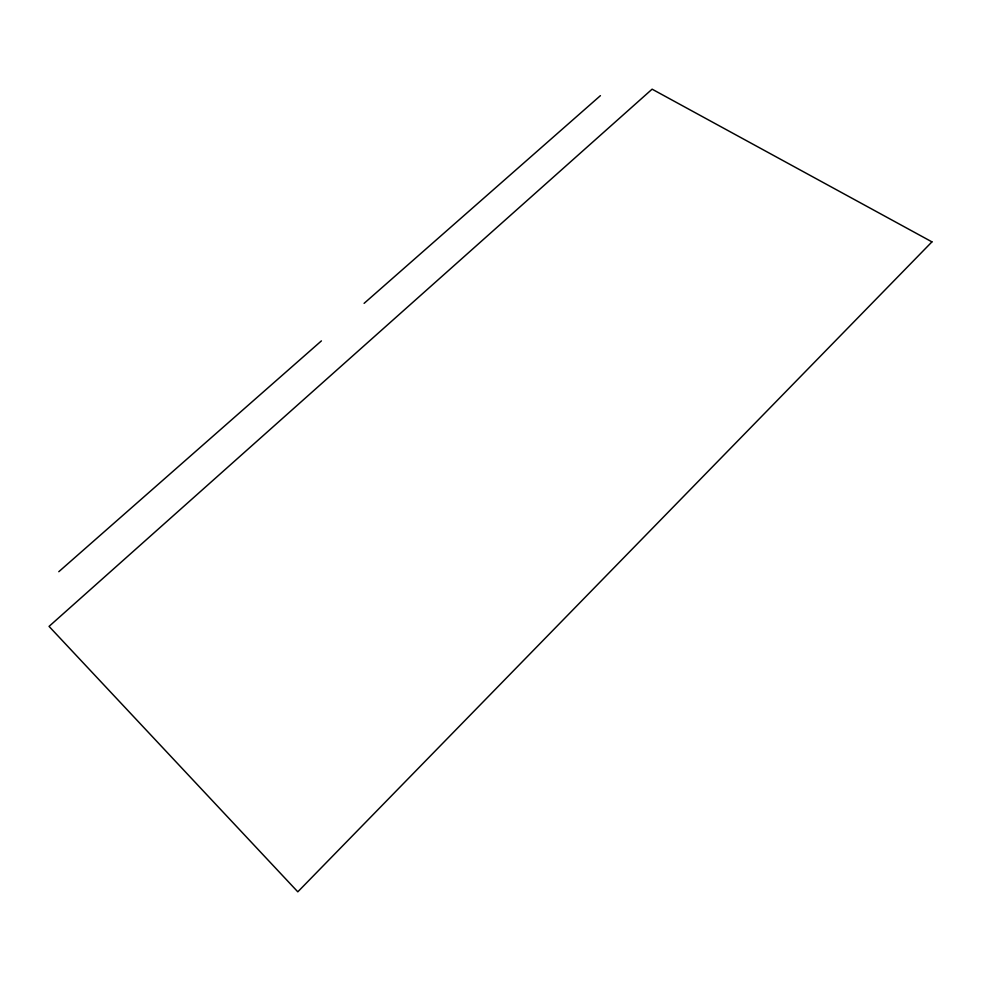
<?xml version="1.0" encoding="UTF-8"?>
<svg xmlns="http://www.w3.org/2000/svg" width="981" height="981" viewBox="0 0 981 981"><rect width="100%" height="100%" fill="white"/><g stroke="black" fill="none" stroke-linecap="round" stroke-linejoin="round"><path stroke-width="1.47" d="M58.786 571.715L321.412 340.885M364.098 303.362L600.421 95.648M931.95 241.866L297.807 891.827L49.05 626.393L652.107 89.173L931.95 241.866"/></g></svg>
